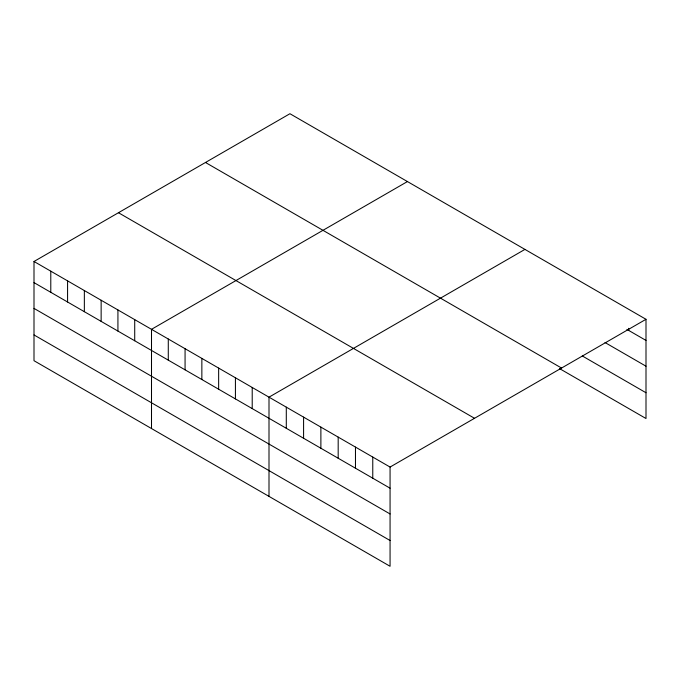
<?xml version="1.0" encoding="UTF-8"?>
<svg xmlns="http://www.w3.org/2000/svg" width="680" height="680" viewBox="0 0 680 680"><rect width="100%" height="100%" fill="white"/><g stroke="black" fill="none" stroke-linecap="round" stroke-linejoin="round"><path stroke-width="1.02" d="M34 261.486L390.065 467.058L390.065 566.279L34 360.706L34 261.486L289.935 113.721L646 319.294L646 418.514L559.529 368.594M407.439 181.56L151.504 329.324L151.504 428.545M524.943 249.399L269 397.162L269 496.383M390.065 467.058L646 319.294M626.884 329.383L646 340.425M605.038 342.541L646 366.197M582.284 355.954L646 392.743M205.479 162.486L561.544 368.05M118.456 212.721L474.521 418.293M34 282.616L390.065 488.189M34 308.389L390.065 513.961M34 334.942L390.065 540.506M628.702 328.321L628.702 330.438M372.767 457.07L372.767 478.202M355.47 447.083L355.47 468.223M338.181 437.104L338.181 458.235M320.883 427.116L320.883 448.248M303.586 417.129L303.586 438.26M286.297 407.15L286.297 428.281M252.212 387.473L252.212 408.603M235.425 377.782L235.425 398.913M218.645 368.092L218.645 389.224M201.858 358.394L201.858 379.534M185.07 348.704L185.07 369.835M168.283 339.014L168.283 360.145M134.716 319.634L134.716 340.765M117.929 309.944L117.929 331.075M101.141 300.254L101.141 321.385M84.354 290.555L84.354 311.695M67.575 280.865L67.575 301.997M50.788 271.175L50.788 292.306"/></g></svg>
